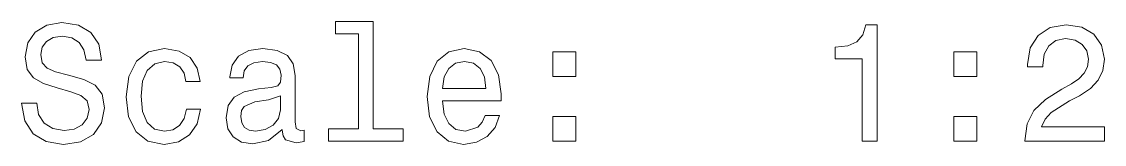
# Model space of a CAD drawing. Extents: x 0 to 297, y 0 to 210.
# Drawn here: x 63.16 to 95.95, y 102.14 to 105.85 of the extents above; entities that cross this region are included whole.
import ezdxf

# ---------------------------------------------------------------- set-up
doc = ezdxf.new("R2010")
doc.units = 0

msp = doc.modelspace()

# ---------------------------------------------------------------- linework, layer by layer
at = {"color": 7, "lineweight": 13}
for points in [[(63.620594, 103.387131), (63.161663, 103.387131), (63.262527, 102.852547), (63.514687, 102.459175), (63.903015, 102.222145), (64.427513, 102.136414), (64.946968, 102.217102), (65.335297, 102.439003), (65.582413, 102.786987), (65.673187, 103.245918), (65.597542, 103.659462), (65.385727, 103.926758), (65.042786, 104.103271), (64.583855, 104.23439), (64.190483, 104.330215), (63.933277, 104.441162), (63.787022, 104.602547), (63.741634, 104.854706), (63.787022, 105.081657), (63.918144, 105.253128), (64.119873, 105.369118), (64.397255, 105.409462), (64.679672, 105.359032), (64.901573, 105.222862), (65.047829, 104.995918), (65.118431, 104.688286), (65.57737, 104.688286), (65.57737, 104.698372), (65.496674, 105.172432), (65.259644, 105.525459), (64.886444, 105.74736), (64.382126, 105.823006), (63.928234, 105.74736), (63.575207, 105.535545), (63.348263, 105.207733), (63.26757, 104.784103), (63.33313, 104.405861), (63.524773, 104.148659), (63.82737, 103.977188), (64.240913, 103.846062), (64.649414, 103.730072), (64.957054, 103.619118), (65.143654, 103.457733), (65.209213, 103.195488), (65.148697, 102.9282), (64.992355, 102.726471), (64.755325, 102.600388), (64.447685, 102.560043), (64.104744, 102.615517), (63.842499, 102.776901), (63.676071, 103.039146)], [(73.364113, 105.480072), (73.364113, 102.605431), (72.451286, 102.605431), (72.451286, 102.232231), (74.715698, 102.232231), (74.715698, 102.605431), (73.807915, 102.605431), (73.807915, 105.853271), (72.668144, 105.853271), (72.668144, 105.480072)], [(88.61483, 102.232231), (89.073769, 102.232231), (89.073769, 105.757446), (88.730827, 105.757446), (88.640045, 105.449814), (88.458496, 105.243042), (88.181114, 105.122002), (87.797829, 105.081657), (87.797829, 104.723587), (88.61483, 104.723587)], [(93.547104, 102.232231), (95.952728, 102.232231), (95.952728, 102.665947), (94.05143, 102.665947), (94.157333, 102.902977), (94.338898, 103.099663), (94.898697, 103.457733), (95.196243, 103.609032), (95.529099, 103.82589), (95.766129, 104.078049), (95.902298, 104.375603), (95.952728, 104.713501), (95.866989, 105.137131), (95.629959, 105.469986), (95.266846, 105.681801), (94.797829, 105.757446), (94.313675, 105.671715), (93.945526, 105.434677), (93.708488, 105.056442), (93.6278, 104.557159), (93.6278, 104.486557), (94.086731, 104.486557), (94.086731, 104.526901), (94.132126, 104.869843), (94.268288, 105.122002), (94.485146, 105.283386), (94.772614, 105.33886), (95.065125, 105.288429), (95.281982, 105.162346), (95.423187, 104.96566), (95.473618, 104.718544), (95.438316, 104.486557), (95.342499, 104.289871), (95.181114, 104.118401), (94.959213, 103.967102), (94.661659, 103.805717), (94.167427, 103.493034), (93.819443, 103.160187), (93.612671, 102.756729), (93.547104, 102.24736)], [(68.134285, 104.042747), (68.573044, 104.042747), (68.482269, 104.446205), (68.265411, 104.763931), (67.927513, 104.960617), (67.488754, 105.036263), (67.004601, 104.935402), (66.636444, 104.652977), (66.404457, 104.194046), (66.323769, 103.578773), (66.399414, 102.968544), (66.626358, 102.514648), (66.984428, 102.232231), (67.473625, 102.136414), (67.907341, 102.212059), (68.245239, 102.423874), (68.477226, 102.756729), (68.578087, 103.200531), (68.154457, 103.200531), (68.078812, 102.918114), (67.937599, 102.706291), (67.73587, 102.575172), (67.488754, 102.534828), (67.181114, 102.600388), (66.959213, 102.802116), (66.823044, 103.129929), (66.777657, 103.593903), (66.823044, 104.047791), (66.964256, 104.375603), (67.1912, 104.577332), (67.488754, 104.647934), (67.750999, 104.602547), (67.947685, 104.486557), (68.078812, 104.294914)], [(71.054314, 102.585258), (71.054314, 102.570129), (71.079529, 102.398659), (71.155182, 102.277618), (71.4729, 102.181801), (71.720016, 102.222145), (71.720016, 102.565086), (71.614113, 102.549957), (71.4729, 102.615517), (71.447685, 102.817245), (71.447685, 104.219261), (71.387169, 104.577332), (71.210655, 104.829491), (70.903015, 104.980789), (70.469299, 105.036263), (70.04567, 104.975746), (69.732986, 104.804276), (69.536301, 104.536987), (69.470741, 104.18396), (69.470741, 104.153702), (69.869156, 104.153702), (69.904457, 104.365517), (70.015411, 104.516815), (70.196968, 104.60759), (70.45417, 104.642891), (70.701286, 104.617676), (70.8778, 104.54203), (70.983711, 104.410904), (71.019012, 104.229347), (70.99884, 104.017532), (70.918144, 103.911629), (70.716415, 103.861191), (70.338173, 103.820847), (69.904457, 103.730072), (69.596817, 103.568687), (69.415268, 103.316528), (69.359787, 102.943329), (69.410217, 102.610474), (69.566559, 102.363358), (69.818726, 102.207016), (70.166702, 102.151543), (70.635727, 102.257446)], [(75.905899, 103.457733), (77.681114, 103.457733), (77.686157, 103.664505), (77.605469, 104.244476), (77.38356, 104.6782), (77.03054, 104.940445), (76.561516, 105.036263), (76.102585, 104.935402), (75.749557, 104.652977), (75.522614, 104.194046), (75.441925, 103.58886), (75.51757, 102.968544), (75.744514, 102.514648), (76.092499, 102.232231), (76.546387, 102.136414), (76.939758, 102.201973), (77.262527, 102.373444), (77.499557, 102.645775), (77.635727, 103.008888), (77.196968, 103.008888), (77.106186, 102.807159), (76.97506, 102.655861), (76.601868, 102.534828), (76.3144, 102.590302), (76.097542, 102.766815), (75.956329, 103.054276), (75.905899, 103.442604)], [(79.249557, 104.189003), (79.945526, 104.189003), (79.945526, 104.940445), (79.249557, 104.940445)], [(91.393646, 104.189003), (92.089615, 104.189003), (92.089615, 104.940445), (91.393646, 104.940445)], [(75.905899, 103.830933), (75.961372, 104.178917), (76.097542, 104.436119), (76.304314, 104.592461), (76.576645, 104.647934), (76.843941, 104.592461), (77.050713, 104.436119), (77.176788, 104.178917), (77.222183, 103.830933)], [(71.003883, 103.180359), (70.943359, 102.918114), (70.781982, 102.716377), (70.539902, 102.585258), (70.242355, 102.539871), (70.050713, 102.565086), (69.914543, 102.645775), (69.828812, 102.786987), (69.803589, 102.983673), (69.823769, 103.160187), (69.904457, 103.286263), (70.227226, 103.427475), (70.635727, 103.487991), (71.003883, 103.609032)], [(79.249557, 102.232231), (79.945526, 102.232231), (79.945526, 102.983673), (79.249557, 102.983673)], [(91.393646, 102.232231), (92.089615, 102.232231), (92.089615, 102.983673), (91.393646, 102.983673)]]:
    msp.add_lwpolyline(points, close=True, dxfattribs=at)

doc.saveas('drawing.dxf')
